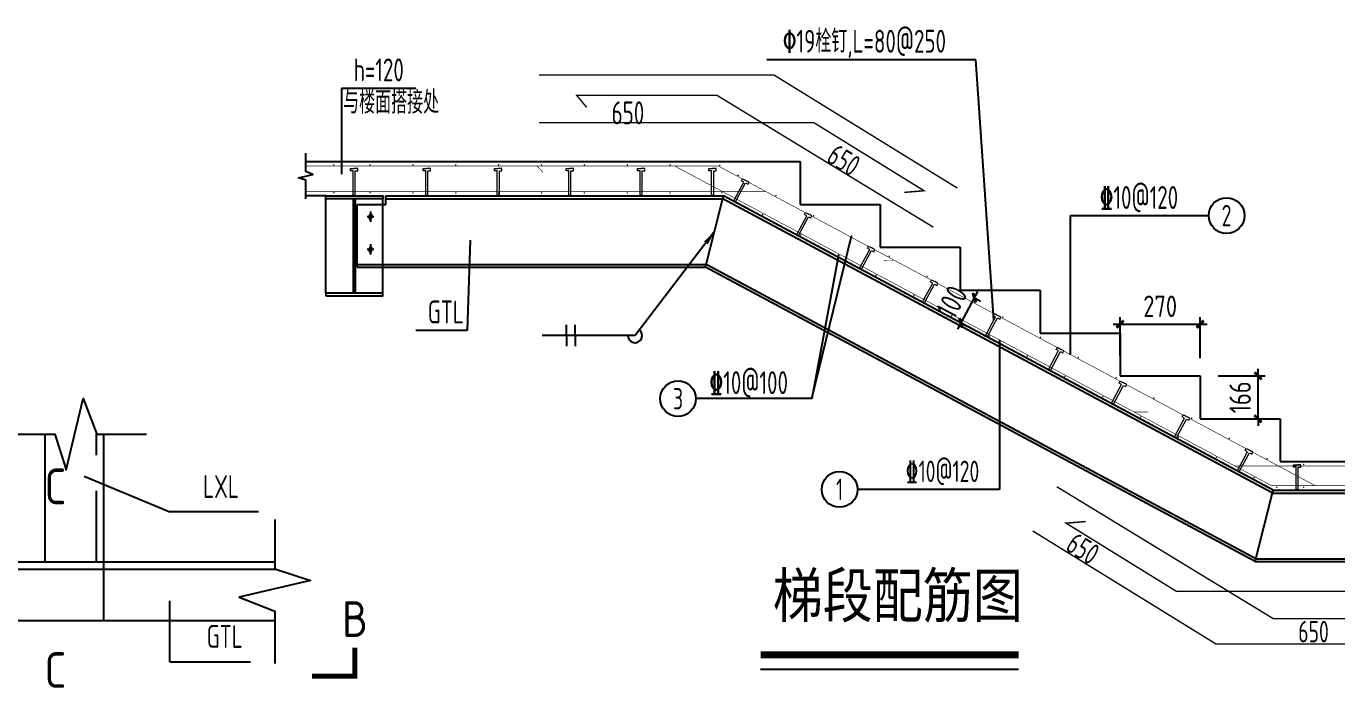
# Model space of a CAD drawing. Extents: x 180850 to 1399066, y 48356 to 327880.
# Drawn here: x 564590 to 573762, y 118419 to 123051 of the extents above; entities that cross this region are included whole.
import ezdxf
from ezdxf.enums import TextEntityAlignment as Align

# ---------------------------------------------------------------- set-up
doc = ezdxf.new("R2010")
doc.units = 0
doc.header["$LTSCALE"] = 1000
doc.linetypes.add('DASHED', pattern=[0.75, 0.5, -0.25])
for name, color, linetype in [('AXIS', 3, 'Continuous'), ('DIM', 146, 'Continuous'), ('DOTE', 1, 'Continuous'), ('GL', 150, 'Continuous'), ('NUM', 7, 'Continuous'), ('PUB_TEXT', 7, 'Continuous'), ('REIN', 1, 'Continuous'), ('STPM_RBEAM_NUM', 7, 'Continuous'), ('TEXT', 7, 'Continuous'), ('THIN', 7, 'Continuous'), ('WELD', 7, 'Continuous'), ('型钢', 6, 'Continuous'), ('引出线', 3, 'Continuous'), ('柱梁', 2, 'Continuous'), ('踏步', 204, 'Continuous')]:
    doc.layers.add(name, color=color, linetype=linetype)
doc.layers.add('螺栓', color=15, linetype='Continuous', lineweight=18)
doc.styles.get("Standard").update_dxf_attribs({"font": 'gbenor.shx', "bigfont": 'gbcbig.shx'})
doc.styles.add('TSSD_Dimension', font='Tssdeng.shx', dxfattribs={"width": 0.8, "bigfont": 'hztxt.shx'})
doc.styles.add('TSSD_Label', font='tssdeng.shx', dxfattribs={"width": 0.7, "bigfont": 'hztxt.shx'})
doc.styles.add('TSSD_Norm', font='tssdeng.shx', dxfattribs={"bigfont": 'hztxt.shx'})
doc.styles.add('TSSD_Num', font='Tssdeng.shx', dxfattribs={"width": 0.7, "bigfont": 'hztxt.shx'})
doc.styles.add('TSSD_Rein', font='Tssdeng.shx', dxfattribs={"width": 0.7, "bigfont": 'hztxt.shx'})
doc.dimstyles.new('TSSD_25_50', dxfattribs={"dimtxt": 150, "dimasz": 50, "dimexe": 50, "dimexo": 125, "dimgap": 50, "dimtad": 1, "dimdec": 0, "dimlfac": 0.5, "dimzin": 0, "dimdsep": 46, "dimtxsty": 'TSSD_Dimension', "dimblk": 'ARCHTICK', "dimcen": 0, "dimdle": 50, "dimclrt": 7, "dimadec": 0, "dimazin": 0, "dimtfac": 1, "dimtdec": 0, "dimtix": 1, "dimtmove": 2, "dimatfit": 3, "dimfxl": 1, "dimtolj": 1, "dimtzin": 0, "dimarcsym": 0})
doc.dimstyles.new('TSSD_LEADER_STYLE_100.0', dxfattribs={"dimtxt": 300, "dimasz": 100, "dimexe": 100, "dimexo": 250, "dimgap": 0.09, "dimtad": 0, "dimtih": 1, "dimtoh": 1, "dimdec": 4, "dimzin": 0, "dimdsep": 46, "dimtxsty": 'Standard', "dimcen": 0.09, "dimdle": 100, "dimclrt": 7, "dimadec": 0, "dimazin": 0, "dimtfac": 1, "dimtdec": 4, "dimtofl": 0, "dimtmove": 0, "dimatfit": 3, "dimfxl": 1, "dimtolj": 1, "dimtzin": 0, "dimarcsym": 0})

# ---------------------------------------------------------------- blocks, each defined once
blk = doc.blocks.new('_ArchTick')
at = {"color": 0, "linetype": 'ByBlock', "const_width": 0.4}
blk.add_lwpolyline([(-0.5, -0.5), (0.5, 0.5)], dxfattribs=at)
blk = doc.blocks.new('*D1221')
at = {"layer": 'AXIS', "color": 0, "lineweight": -2, "transparency": 16777216}
for p, q in [((572245.7, 120744.4), (572245.7, 121014.9)), ((572805.7, 120727.9), (572805.7, 121014.9)), ((572195.7, 120964.9), (572855.7, 120964.9))]:
    blk.add_line(p, q, dxfattribs=at)
at = {"layer": 'Defpoints', "color": 0, "transparency": 16777216}
for p in [(572805.7, 120964.9), (572245.7, 120619.4), (572805.7, 120602.9)]:
    blk.add_point(p, dxfattribs=at)
at = {"layer": 'AXIS', "color": 0, "lineweight": -2, "transparency": 16777216, "xscale": 50, "yscale": 50, "zscale": 50, "rotation": 180}
blk.add_blockref('_ArchTick', (572245.7, 120964.9), dxfattribs=at)
at = {"layer": 'AXIS', "color": 0, "lineweight": -2, "transparency": 16777216, "xscale": 50, "yscale": 50, "zscale": 50}
blk.add_blockref('_ArchTick', (572805.7, 120964.9), dxfattribs=at)
at = {"layer": 'AXIS', "color": 7, "transparency": 16777216, "insert": (572525.7, 121089.9), "char_height": 150, "attachment_point": 5, "style": 'TSSD_Dimension'}
blk.add_mtext('\\A1;270', dxfattribs=at)
blk = doc.blocks.new('*D1222')
at = {"layer": 'AXIS', "color": 0, "lineweight": -2, "transparency": 16777216}
for p, q in [((573210.5, 120602.9), (573210.5, 120652.9)), ((572930.7, 120602.9), (573260.5, 120602.9)), ((573210.5, 120302.9), (573210.5, 120602.9)), ((572930.7, 120302.9), (573260.5, 120302.9)), ((573210.5, 120302.9), (573210.5, 120252.9))]:
    blk.add_line(p, q, dxfattribs=at)
at = {"layer": 'Defpoints', "color": 0, "transparency": 16777216}
for p in [(572805.7, 120602.9), (573210.5, 120602.9), (572805.7, 120302.9)]:
    blk.add_point(p, dxfattribs=at)
at = {"layer": 'AXIS', "color": 0, "lineweight": -2, "transparency": 16777216, "xscale": 50, "yscale": 50, "zscale": 50}
for p, rotation in [((573210.5, 120602.9), 270), ((573210.5, 120302.9), 90)]:
    blk.add_blockref('_ArchTick', p, dxfattribs=dict(at, rotation=rotation))
at = {"layer": 'AXIS', "color": 7, "transparency": 16777216, "insert": (573085.5, 120452.9), "char_height": 150, "attachment_point": 5, "rotation": 90, "style": 'TSSD_Dimension'}
blk.add_mtext('\\A1;166', dxfattribs=at)
blk = doc.blocks.new('ts_reino')
at = {"color": 0, "linetype": 'ByBlock', "lineweight": -2}
blk.add_circle((0, 0), 0.5, dxfattribs=at)
at = {"color": 0, "linetype": 'ByBlock', "lineweight": -2, "style": 'TSSD_Num', "width": 0.7}
blk.add_attdef('A', text='', height=0.6, dxfattribs=at).set_placement((0, 0), align=Align.MIDDLE_CENTER)
blk = doc.blocks.new('*D1223')
at = {"layer": 'AXIS', "color": 0, "lineweight": -2, "transparency": 16777216}
for p, q in [((571225.2, 121149.6), (571248.8, 121193.7)), ((571225.2, 121149.6), (571130.8, 120973.3)), ((571235.9, 121143.9), (571269.3, 121126)), ((571130.8, 120973.3), (571107.2, 120929.2)), ((571141.4, 120967.6), (571174.9, 120949.7))]:
    blk.add_line(p, q, dxfattribs=at)
at = {"layer": 'Defpoints', "color": 0, "transparency": 16777216}
for p in [(571125.7, 121202.9), (571031.2, 121026.6), (571130.8, 120973.3)]:
    blk.add_point(p, dxfattribs=at)
at = {"layer": 'AXIS', "color": 0, "lineweight": -2, "transparency": 16777216, "xscale": 50, "yscale": 50, "zscale": 50}
for p, rotation in [((571225.2, 121149.6), 241.8214098901416), ((571130.8, 120973.3), 61.82140989014161)]:
    blk.add_blockref('_ArchTick', p, dxfattribs=dict(at, rotation=rotation))
at = {"layer": 'AXIS', "color": 7, "transparency": 16777216, "insert": (571067.8, 121120.5), "char_height": 150, "attachment_point": 5, "rotation": 61.82141, "style": 'TSSD_Dimension'}
blk.add_mtext('\\A1;100', dxfattribs=at)
blk = doc.blocks.new('_WELD006')
at = {"color": 0, "linetype": 'ByBlock'}
for p, q in [((0, 0), (0, 0.5)), ((0.4, 0), (0.4, 0.5))]:
    blk.add_line(p, q, dxfattribs=at)

msp = doc.modelspace()

# ---------------------------------------------------------------- hatches: boundary and pattern name
at = {"layer": 'DIM'}
for points in [[(566999.36, 121741.29), (567011.36, 121717.29), (566999.36, 121693.29), (566987.36, 121717.29)], [(566999.36, 121511.84), (567011.36, 121487.84), (566999.36, 121463.84), (566987.36, 121487.84)]]:
    msp.add_hatch(color=256, dxfattribs=at).paths.add_polyline_path(points)

# ---------------------------------------------------------------- linework, layer by layer
for p, q in [((566999.36, 121741.29), (566987.36, 121717.29)), ((566999.36, 121693.29), (566987.36, 121717.29)), ((566999.36, 121741.29), (567011.36, 121717.29)), ((566999.36, 121693.29), (567011.36, 121717.29)), ((566999.36, 121511.84), (566987.36, 121487.84)), ((566999.36, 121463.84), (566987.36, 121487.84)), ((566999.36, 121511.84), (567011.36, 121487.84)), ((566999.36, 121463.84), (567011.36, 121487.84))]:
    msp.add_line(p, q, dxfattribs=at)
at = {"layer": 'DOTE'}
for p, q in [((567023.36, 121717.29), (566975.36, 121717.29)), ((566999.36, 121753.29), (566999.36, 121681.29)), ((567023.36, 121487.84), (566975.36, 121487.84)), ((566999.36, 121523.84), (566999.36, 121451.84))]:
    msp.add_line(p, q, dxfattribs=at)
at = {"layer": 'GL'}
for p, q in [((567107.72, 121862.92), (569470.16, 121862.92)), ((567107.72, 121802.92), (567107.72, 121862.92)), ((567107.72, 121842.92), (569470.16, 121842.92)), ((569344.67, 121362.92), (569470.16, 121862.92)), ((573306.05, 119785.29), (569460.71, 121845.29)), ((573315.49, 119802.92), (569470.16, 121862.92)), ((566907.11, 121362.92), (566907.11, 121802.92)), ((566907.11, 121802.92), (567107.72, 121802.92)), ((566907.11, 121382.92), (569344.67, 121382.92)), ((566907.11, 121362.92), (569344.67, 121362.92)), ((573190, 119302.92), (569344.67, 121362.92)), ((573199.44, 119320.55), (569354.11, 121380.55)), ((573190, 119302.92), (573315.49, 119802.92)), ((573315.49, 119802.92), (575260.02, 119802.92)), ((573315.49, 119782.92), (575260.02, 119782.92)), ((566328.98, 119298.39), (563530.87, 119298.39)), ((566328.98, 119248.39), (563530.87, 119248.39)), ((565132.11, 118888.39), (565132.11, 119298.39)), ((573190, 119322.92), (575464.27, 119322.92)), ((573190, 119302.92), (575464.27, 119302.92)), ((566328.98, 118888.39), (563530.87, 118888.39))]:
    msp.add_line(p, q, dxfattribs=at)
msp.add_lwpolyline([(566328.98, 119598.39), (566328.98, 119298.39), (566328.98, 119251.39), (566578.98, 119171.39), (566079.61, 119053.08), (566328.98, 118955.39), (566328.98, 118888.39), (566328.98, 118588.39)], dxfattribs=at)
at = {"layer": 'NUM', "const_width": 50}
msp.add_lwpolyline([(569729.56, 118650.27), (571534.76, 118650.27)], dxfattribs=at)
at = {"layer": 'REIN'}
for points, const_width in [([(568178.87, 122708.91), (569823.01, 122708.91), (571106.61, 121917.08)], 10), ([(568511.95, 122482.5), (568442.21, 122567.05), (569423.57, 122567.05), (570938.34, 121643.66)], 10), ([(568178.87, 122375.92), (570101.31, 122375.92), (570873.35, 121898.89), (570736.09, 121887.38)], 10), ([(569433.29, 122072.08), (566546, 122072.08)], 4), ([(568165.15, 122072.08), (568206.14, 122027.16)], 4), ([(569128.15, 122072.08), (573306.34, 119833.76)], 4), ([(569433.29, 122072.08), (573611.48, 119833.76)], 4), ([(569765.67, 121894.02), (566546, 121894.02)], 4), ([(570662.99, 121413.31), (570592.41, 121412.24)], 4), ([(572342.72, 120349.99), (572439.95, 120349.68)], 4), ([(573048.15, 119972.08), (575725.29, 119972.08)], 4), ([(574228.51, 118988.18), (574298.25, 118903.63), (573316.9, 118903.63), (571802.12, 119827.02)], 10), ([(573306.34, 119833.76), (575718.16, 119833.76)], 4), ([(574561.59, 118725.41), (572917.45, 118725.41), (571633.86, 119517.24)], 10), ([(574561.59, 119094.76), (572639.15, 119094.76), (571867.11, 119571.79), (572004.38, 119583.3)], 10)]:
    msp.add_lwpolyline(points, dxfattribs=dict(at, const_width=const_width))
at = {"layer": 'REIN', "const_width": 5}
for points in [[(566740.31, 122080.06, 1), (566745.31, 122080.06, 1)], [(566993.69, 122080.06, 1), (566998.69, 122080.06, 1)], [(567293.69, 122080.06, 1), (567298.69, 122080.06, 1)], [(567593.69, 122080.06, 1), (567598.69, 122080.06, 1)], [(567893.69, 122080.06, 1), (567898.69, 122080.06, 1)], [(568193.69, 122080.06, 1), (568198.69, 122080.06, 1)], [(568493.69, 122080.06, 1), (568498.69, 122080.06, 1)], [(568793.69, 122080.06, 1), (568798.69, 122080.06, 1)], [(569093.69, 122080.06, 1), (569098.69, 122080.06, 1)], [(569441.35, 122076.33, 1), (569446.35, 122076.33, 1)], [(569570.05, 122006.63, 1), (569575.05, 122006.63, 1)], [(566740.57, 121885.07, 1), (566745.57, 121885.07, 1)], [(566993.95, 121885.07, 1), (566998.95, 121885.07, 1)], [(567293.69, 121883.56, 1), (567298.69, 121883.56, 1)], [(567593.69, 121883.56, 1), (567598.69, 121883.56, 1)], [(567893.69, 121883.56, 1), (567898.69, 121883.56, 1)], [(568193.69, 121883.56, 1), (568198.69, 121883.56, 1)], [(568493.69, 121883.56, 1), (568498.69, 121883.56, 1)], [(568793.69, 121883.56, 1), (568798.69, 121883.56, 1)], [(569093.69, 121883.56, 1), (569098.69, 121883.56, 1)], [(569456.14, 121885.74, 1), (569461.14, 121885.74, 1)], [(569834.5, 121864.96, 1), (569839.5, 121864.96, 1)], [(569742.28, 121732.31, 1), (569747.28, 121732.31, 1)], [(570098.94, 121723.3, 1), (570103.94, 121723.3, 1)], [(570006.72, 121590.64, 1), (570011.72, 121590.64, 1)], [(570363.39, 121581.63, 1), (570368.39, 121581.63, 1)], [(570271.17, 121448.98, 1), (570276.17, 121448.98, 1)], [(570627.83, 121439.96, 1), (570632.83, 121439.96, 1)], [(570535.61, 121307.31, 1), (570540.61, 121307.31, 1)], [(570892.27, 121298.3, 1), (570897.27, 121298.3, 1)], [(570800.06, 121165.64, 1), (570805.06, 121165.64, 1)], [(571156.72, 121156.63, 1), (571161.72, 121156.63, 1)], [(571064.5, 121023.98, 1), (571069.5, 121023.98, 1)], [(571421.16, 121014.96, 1), (571426.16, 121014.96, 1)], [(571328.94, 120882.31, 1), (571333.94, 120882.31, 1)], [(571685.61, 120873.3, 1), (571690.61, 120873.3, 1)], [(571593.39, 120740.65, 1), (571598.39, 120740.65, 1)], [(571950.05, 120731.63, 1), (571955.05, 120731.63, 1)], [(571857.83, 120598.98, 1), (571862.83, 120598.98, 1)], [(572214.49, 120589.96, 1), (572219.49, 120589.96, 1)], [(572122.28, 120457.31, 1), (572127.28, 120457.31, 1)], [(572478.94, 120448.3, 1), (572483.94, 120448.3, 1)], [(572386.72, 120315.65, 1), (572391.72, 120315.65, 1)], [(572743.38, 120306.63, 1), (572748.38, 120306.63, 1)], [(572651.16, 120173.98, 1), (572656.16, 120173.98, 1)], [(573007.83, 120164.96, 1), (573012.83, 120164.96, 1)], [(572915.61, 120032.31, 1), (572920.61, 120032.31, 1)], [(573272.27, 120023.3, 1), (573277.27, 120023.3, 1)], [(573527.52, 119982.54, 1), (573532.52, 119982.54, 1)], [(573180.05, 119890.65, 1), (573185.05, 119890.65, 1)], [(573339.51, 119823.22, 1), (573344.51, 119823.22, 1)], [(573527.52, 119823.22, 1), (573532.52, 119823.22, 1)]]:
    msp.add_lwpolyline(points, format="xyb", close=True, dxfattribs=at)
at = {"layer": 'THIN'}
msp.add_lwpolyline([(569729.56, 118550.27), (571534.76, 118550.27)], dxfattribs=at)
at = {"layer": 'WELD'}
msp.add_line((568850.6, 120884.84), (568200.6, 120884.84), dxfattribs=at)
msp.add_arc((568850.6, 120884.84), 50, 180, 52.592318, dxfattribs=at)
at = {"layer": '型钢'}
for p, q in [((564722.11, 119298.39), (564722.11, 120195.16)), ((565132.11, 119298.39), (565132.11, 120195.16))]:
    msp.add_line(p, q, dxfattribs=at)
at = {"layer": '型钢', "linetype": 'DASHED'}
msp.add_line((565082.11, 119298.39), (565082.11, 120195.16), dxfattribs=at)
at = {"layer": '型钢'}
msp.add_lwpolyline([(564422.11, 120195.16), (564722.11, 120195.16), (564789.11, 120195.16), (564869.11, 119945.16), (564987.42, 120444.53), (565085.11, 120195.16), (565132.11, 120195.16), (565432.11, 120195.16)], dxfattribs=at)
at = {"layer": '引出线'}
for p, q in [((571235.36, 122815.8), (569773.85, 122815.8)), ((571361.97, 120992.39), (571235.36, 122815.8)), ((567315.53, 122615.25), (566796.62, 122615.25)), ((566796.62, 122615.25), (566796.62, 122013.76)), ((571899.12, 120751.1), (571899.12, 121725.06)), ((571899.12, 121725.06), (572865.45, 121725.06)), ((567696.61, 121552.68), (567676.04, 120920.61)), ((570088.32, 120443.36), (570365.89, 121581.63)), ((570273.67, 121448.98), (570088.32, 120443.36)), ((567676.04, 120920.61), (567315.74, 120920.61)), ((571402.14, 120853.87), (571402.14, 119808.1)), ((570088.32, 120443.36), (569276.56, 120443.36)), ((564995.15, 119899.61), (565595.56, 119650.16)), ((571402.14, 119808.1), (570407.03, 119808.1)), ((566215.76, 119650.16), (565595.56, 119650.16)), ((565595.56, 118600.64), (565595.56, 119028.39)), ((565595.56, 118600.64), (566158.59, 118600.64))]:
    msp.add_line(p, q, dxfattribs=at)
msp.add_lwpolyline([(566546, 121842.92), (566546, 121902.92), (566546, 121973.32), (566496, 121989.32), (566595.87, 122012.98), (566546, 122032.52), (566546, 122102.92), (566546, 122162.92)], dxfattribs=at)
at = {"layer": '引出线', "const_width": 35}
msp.add_lwpolyline([(566590.7, 118500.62), (566890.7, 118500.62), (566890.7, 118700.62)], dxfattribs=at)
at = {"layer": '柱梁'}
for p, q in [((566685.69, 121182.92), (566685.69, 121842.92)), ((567085.69, 121182.92), (567085.69, 121842.92))]:
    msp.add_line(p, q, dxfattribs=at)
for points in [[(566685.69, 121862.92), (567085.69, 121862.92), (567085.69, 121842.92), (566685.69, 121842.92)], [(566879.69, 121842.92), (566891.69, 121842.92), (566891.69, 121182.92), (566879.69, 121182.92)], [(566685.69, 121162.92), (567085.69, 121162.92), (567085.69, 121182.92), (566685.69, 121182.92)]]:
    msp.add_lwpolyline(points, close=True, dxfattribs=at)
at = {"layer": '螺栓'}
for p, q in [((566859.77, 122037.99), (566859.77, 122054.44)), ((566859.77, 122054.44), (566885.48, 122054.44)), ((566878.28, 122037.99), (566859.77, 122037.99)), ((566878.28, 121871.45), (566878.28, 122037.99)), ((566911.2, 122054.44), (566885.48, 122054.44)), ((566892.68, 122037.99), (566911.2, 122037.99)), ((566892.68, 121871.45), (566892.68, 122037.99)), ((566911.2, 122037.99), (566911.2, 122054.44)), ((567368.05, 122054.44), (567393.77, 122054.44)), ((567368.05, 122037.99), (567368.05, 122054.44)), ((567386.57, 122037.99), (567368.05, 122037.99)), ((567386.57, 121871.45), (567386.57, 122037.99)), ((567419.49, 122054.44), (567393.77, 122054.44)), ((567400.97, 121871.45), (567400.97, 122037.99)), ((567400.97, 122037.99), (567419.49, 122037.99)), ((567419.49, 122037.99), (567419.49, 122054.44)), ((567868.05, 122054.44), (567893.77, 122054.44)), ((567868.05, 122037.99), (567868.05, 122054.44)), ((567886.57, 122037.99), (567868.05, 122037.99)), ((567886.57, 121871.45), (567886.57, 122037.99)), ((567919.49, 122054.44), (567893.77, 122054.44)), ((567900.97, 121871.45), (567900.97, 122037.99)), ((567900.97, 122037.99), (567919.49, 122037.99)), ((567919.49, 122037.99), (567919.49, 122054.44)), ((568368.05, 122037.99), (568368.05, 122054.44)), ((568368.05, 122054.44), (568393.77, 122054.44)), ((568386.57, 122037.99), (568368.05, 122037.99)), ((568386.57, 121871.45), (568386.57, 122037.99)), ((568419.49, 122054.44), (568393.77, 122054.44)), ((568400.97, 122037.99), (568419.49, 122037.99)), ((568400.97, 121871.45), (568400.97, 122037.99)), ((568419.49, 122037.99), (568419.49, 122054.44)), ((568868.05, 122037.99), (568868.05, 122054.44)), ((568868.05, 122054.44), (568893.77, 122054.44)), ((568886.57, 122037.99), (568868.05, 122037.99)), ((568886.57, 121871.45), (568886.57, 122037.99)), ((568919.49, 122054.44), (568893.77, 122054.44)), ((568900.97, 122037.99), (568919.49, 122037.99)), ((568900.97, 121871.45), (568900.97, 122037.99)), ((568919.49, 122037.99), (568919.49, 122054.44)), ((569368.05, 122054.44), (569393.77, 122054.44)), ((569368.05, 122037.99), (569368.05, 122054.44)), ((569386.57, 122037.99), (569368.05, 122037.99)), ((569386.57, 121871.45), (569386.57, 122037.99)), ((569419.49, 122054.44), (569393.77, 122054.44)), ((569400.97, 121871.45), (569400.97, 122037.99)), ((569400.97, 122037.99), (569419.49, 122037.99)), ((569419.49, 122037.99), (569419.49, 122054.44)), ((569543.41, 121833.36), (569611.45, 121959.98)), ((569556.1, 121826.54), (569624.14, 121953.17)), ((569595.14, 121968.74), (569602.92, 121983.23)), ((569611.45, 121959.98), (569595.14, 121968.74)), ((569602.92, 121983.23), (569625.58, 121971.07)), ((569624.14, 121953.17), (569640.45, 121944.41)), ((569648.23, 121958.9), (569625.58, 121971.07)), ((569640.45, 121944.41), (569648.23, 121958.9)), ((566885.69, 121862.92), (566878.49, 121871.84)), ((566885.69, 121862.92), (566892.89, 121871.84)), ((567393.98, 121862.92), (567386.78, 121871.84)), ((567393.98, 121862.92), (567401.18, 121871.84)), ((567893.98, 121862.92), (567886.78, 121871.84)), ((567893.98, 121862.92), (567901.18, 121871.84)), ((568393.98, 121862.92), (568386.78, 121871.84)), ((568393.98, 121862.92), (568401.18, 121871.84)), ((568893.98, 121862.92), (568886.78, 121871.84)), ((568893.98, 121862.92), (568901.18, 121871.84)), ((569393.98, 121862.92), (569386.78, 121871.84)), ((569393.98, 121862.92), (569401.18, 121871.84)), ((569545.9, 121822.34), (569543.78, 121833.61)), ((569545.9, 121822.34), (569556.47, 121826.79)), ((569984.15, 121597.25), (570052.19, 121723.87)), ((569996.84, 121590.43), (570064.88, 121717.06)), ((570035.88, 121732.63), (570043.66, 121747.12)), ((570052.19, 121723.87), (570035.88, 121732.63)), ((570043.66, 121747.12), (570066.32, 121734.95)), ((570064.88, 121717.06), (570081.19, 121708.3)), ((570088.97, 121722.79), (570066.32, 121734.95)), ((570081.19, 121708.3), (570088.97, 121722.79)), ((569986.64, 121586.23), (569984.52, 121597.49)), ((569986.64, 121586.23), (569997.21, 121590.68)), ((570424.89, 121361.14), (570492.93, 121487.76)), ((570437.58, 121354.32), (570505.62, 121480.95)), ((570476.62, 121496.52), (570484.4, 121511.01)), ((570492.93, 121487.76), (570476.62, 121496.52)), ((570484.4, 121511.01), (570507.06, 121498.84)), ((570505.62, 121480.95), (570521.93, 121472.18)), ((570529.71, 121486.68), (570507.06, 121498.84)), ((570521.93, 121472.18), (570529.71, 121486.68)), ((570427.38, 121350.12), (570425.26, 121361.38)), ((570427.38, 121350.12), (570437.95, 121354.57)), ((570917.36, 121260.41), (570925.14, 121274.9)), ((570933.67, 121251.65), (570917.36, 121260.41)), ((570925.14, 121274.9), (570947.8, 121262.73)), ((570970.45, 121250.56), (570947.8, 121262.73)), ((570865.63, 121125.03), (570933.67, 121251.65)), ((570878.32, 121118.21), (570946.36, 121244.84)), ((570946.36, 121244.84), (570962.67, 121236.07)), ((570962.67, 121236.07), (570970.45, 121250.56)), ((570868.12, 121114.01), (570866, 121125.27)), ((570868.12, 121114.01), (570878.69, 121118.46)), ((571306.37, 120888.92), (571374.41, 121015.54)), ((571319.06, 120882.1), (571387.1, 121008.72)), ((571358.1, 121024.3), (571365.88, 121038.79)), ((571374.41, 121015.54), (571358.1, 121024.3)), ((571365.88, 121038.79), (571388.54, 121026.62)), ((571387.1, 121008.72), (571403.41, 120999.96)), ((571411.19, 121014.45), (571388.54, 121026.62)), ((571403.41, 120999.96), (571411.19, 121014.45)), ((571308.86, 120877.9), (571306.74, 120889.16)), ((571308.86, 120877.9), (571319.43, 120882.35)), ((571798.84, 120788.19), (571806.62, 120802.68)), ((571806.62, 120802.68), (571829.28, 120790.51)), ((571747.11, 120652.8), (571815.15, 120779.43)), ((571759.8, 120645.99), (571827.84, 120772.61)), ((571815.15, 120779.43), (571798.84, 120788.19)), ((571827.84, 120772.61), (571844.15, 120763.85)), ((571851.93, 120778.34), (571829.28, 120790.51)), ((571844.15, 120763.85), (571851.93, 120778.34)), ((571749.6, 120641.79), (571747.48, 120653.05)), ((571749.6, 120641.79), (571760.17, 120646.24)), ((572187.85, 120416.69), (572255.89, 120543.32)), ((572200.54, 120409.88), (572268.58, 120536.5)), ((572239.58, 120552.08), (572247.36, 120566.57)), ((572255.89, 120543.32), (572239.58, 120552.08)), ((572247.36, 120566.57), (572270.02, 120554.4)), ((572268.58, 120536.5), (572284.89, 120527.74)), ((572292.67, 120542.23), (572270.02, 120554.4)), ((572284.89, 120527.74), (572292.67, 120542.23)), ((572190.34, 120405.68), (572188.22, 120416.94)), ((572190.34, 120405.68), (572200.91, 120410.13)), ((572628.59, 120180.58), (572696.63, 120307.21)), ((572641.28, 120173.77), (572709.32, 120300.39)), ((572680.32, 120315.97), (572688.1, 120330.46)), ((572696.63, 120307.21), (572680.32, 120315.97)), ((572688.1, 120330.46), (572710.76, 120318.29)), ((572709.32, 120300.39), (572725.63, 120291.63)), ((572733.41, 120306.12), (572710.76, 120318.29)), ((572725.63, 120291.63), (572733.41, 120306.12)), ((572631.08, 120169.57), (572628.96, 120180.83)), ((572631.08, 120169.57), (572641.65, 120174.02)), ((573069.33, 119944.47), (573137.37, 120071.1)), ((573082.02, 119937.66), (573150.06, 120064.28)), ((573121.06, 120079.86), (573128.84, 120094.35)), ((573137.37, 120071.1), (573121.06, 120079.86)), ((573128.84, 120094.35), (573151.5, 120082.18)), ((573150.06, 120064.28), (573166.37, 120055.52)), ((573174.15, 120070.01), (573151.5, 120082.18)), ((573166.37, 120055.52), (573174.15, 120070.01)), ((573459.77, 119979.32), (573485.48, 119979.32)), ((573459.77, 119962.87), (573459.77, 119979.32)), ((573511.2, 119979.32), (573485.48, 119979.32)), ((573511.2, 119962.87), (573511.2, 119979.32)), ((573071.82, 119933.46), (573069.7, 119944.72)), ((573071.82, 119933.46), (573082.39, 119937.91)), ((573478.28, 119962.87), (573459.77, 119962.87)), ((573478.28, 119811.45), (573478.28, 119962.87)), ((573492.68, 119811.45), (573492.68, 119962.87)), ((573492.68, 119962.87), (573511.2, 119962.87)), ((573485.69, 119802.92), (573478.49, 119811.84)), ((573485.69, 119802.92), (573492.89, 119811.84))]:
    msp.add_line(p, q, dxfattribs=at)
at = {"layer": '踏步'}
for p, q in [((566546, 122102.92), (570005.69, 122102.92)), ((570005.69, 122102.92), (570005.69, 121802.92)), ((566685.69, 121862.92), (566546, 121862.92)), ((570005.69, 121802.92), (570565.69, 121802.92)), ((570565.69, 121802.92), (570565.69, 121502.92)), ((570565.69, 121502.92), (571125.69, 121502.92)), ((571125.69, 121502.92), (571125.69, 121202.92)), ((571125.69, 121202.92), (571685.69, 121202.92)), ((571685.69, 121202.92), (571685.69, 120902.92)), ((571685.69, 120902.92), (572245.69, 120902.92)), ((572245.69, 120902.92), (572245.69, 120602.92)), ((572245.69, 120602.92), (572805.69, 120602.92)), ((572805.69, 120602.92), (572805.69, 120302.92)), ((572805.69, 120302.92), (573365.69, 120302.92)), ((573365.69, 120302.92), (573365.69, 120002.92)), ((573365.69, 120002.92), (575739.27, 120002.92))]:
    msp.add_line(p, q, dxfattribs=at)

# ---------------------------------------------------------------- block references
at = {"layer": 'NUM'}
ref = msp.add_blockref('ts_reino', (572990.45, 121725.06), dxfattribs=dict(at, xscale=250, yscale=250, zscale=250))
ref.add_attrib('2', '2', dxfattribs={"height": 150, "style": 'TSSD_Num', "width": 0.7}).set_placement((572990.45, 121725.06), align=Align.MIDDLE_CENTER)
ref = msp.add_blockref('ts_reino', (569151.56, 120443.36), dxfattribs=dict(at, xscale=250, yscale=250, zscale=250))
ref.add_attrib('4', '3', dxfattribs={"height": 150, "style": 'TSSD_Num', "width": 0.7}).set_placement((569151.56, 120443.36), align=Align.MIDDLE_CENTER)
ref = msp.add_blockref('ts_reino', (570282.03, 119808.1), dxfattribs=dict(at, xscale=250, yscale=250, zscale=250))
ref.add_attrib('1', '1', dxfattribs={"height": 150, "style": 'TSSD_Num', "width": 0.7}).set_placement((570282.03, 119808.1), align=Align.MIDDLE_CENTER)
at = {"layer": 'WELD', "xscale": 150, "yscale": 150, "zscale": 150}
msp.add_blockref('_WELD006', (568370.6, 120884.84), dxfattribs=at)
at = {"layer": 'WELD', "xscale": -150, "yscale": 150, "zscale": 150, "rotation": 180}
msp.add_blockref('_WELD006', (568370.6, 120884.84), dxfattribs=at)

# ---------------------------------------------------------------- texts
at = {"layer": 'PUB_TEXT'}
for s, p in [('C', (564794.36, 119829.17)), ('B', (566890.7, 118900.62)), ('C', (564794.36, 118543.79))]:
    msp.add_text(s, height=250, dxfattribs=at).set_placement(p, align=Align.MIDDLE_CENTER)
at = {"layer": 'STPM_RBEAM_NUM', "style": 'TSSD_Label', "width": 0.7}
for s, p in [('%%13019栓钉,L=80@250', (569884.35, 122865.34)), ('h=120', (566881.5, 122664.79)), ('与楼面搭接处', (566807.45, 122438.53)), ('650', (568686.75, 122364.17)), ('%%13210@120', (572102.46, 121771.68)), ('GTL', (567400.61, 120970.15)), ('%%13210@100', (569371.71, 120475.47))]:
    msp.add_text(s, height=160, dxfattribs=at).set_placement(p)
for s, p in [('LXL', (565953.03, 119700.16)), ('GTL', (565978.87, 118650.64))]:
    msp.add_text(s, height=160, dxfattribs=at).set_placement(p, align=Align.BOTTOM_CENTER)
at = {"layer": 'TEXT', "style": 'TSSD_Label', "width": 0.7}
for p in [(570180.96, 122105.36), (571854.72, 119386.18)]:
    msp.add_text('650', height=150, rotation=328.288918, dxfattribs=at).set_placement(p)
at = {"layer": 'TEXT', "width": 0.7}
for s, style, p in [('%%13210@120', 'TSSD_Rein', (570744.89, 119859.6)), ('650', 'TSSD_Label', (573491.8, 118737.1))]:
    msp.add_text(s, height=150, dxfattribs=dict(at, style=style)).set_placement(p)
at = {"layer": 'TEXT', "style": 'TSSD_Norm'}
msp.add_text('梯段配筋图', height=350, dxfattribs=at).set_placement((569814.44, 118773.74), align=Align.BOTTOM_LEFT)

# ---------------------------------------------------------------- dimensions: what is measured, and where the dimension line sits
at = {"layer": 'AXIS'}
dim = msp.add_aligned_dim(p1=(571125.69, 121202.92), p2=(571031.24, 121026.62), distance=112.93, dimstyle='TSSD_25_50', dxfattribs=at)
dim.commit()
dim.dimension.update_dxf_attribs({"geometry": '*D1223', "text_midpoint": (571067.82, 121120.47)})
dim = msp.add_linear_dim(base=(572805.69, 120964.91), p1=(572245.69, 120619.4), p2=(572805.69, 120602.92), text='270', dimstyle='TSSD_25_50', dxfattribs=at)
dim.commit()
dim.dimension.update_dxf_attribs({"geometry": '*D1221', "text_midpoint": (572525.69, 121089.91)})
dim = msp.add_linear_dim(base=(573210.45, 120602.92), p1=(572805.69, 120302.92), p2=(572805.69, 120602.92), angle=90, text='166', dimstyle='TSSD_25_50', dxfattribs=at)
dim.commit()
dim.dimension.update_dxf_attribs({"geometry": '*D1222', "text_midpoint": (573085.45, 120452.92)})

# ---------------------------------------------------------------- leaders
at = {"layer": 'WELD'}
msp.add_leader([(569407.41, 121612.92), (568850.6, 120884.84)], dimstyle='TSSD_LEADER_STYLE_100.0', dxfattribs=at)

doc.saveas('drawing.dxf')
